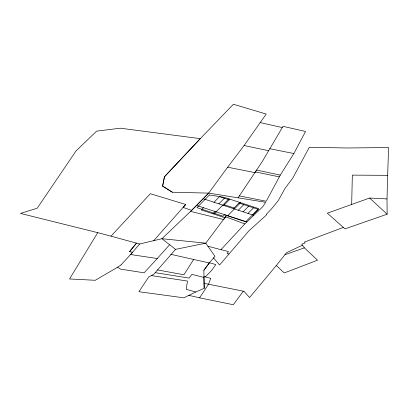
<?xml version="1.0" encoding="UTF-8"?>
<svg xmlns="http://www.w3.org/2000/svg" width="409" height="409" viewBox="0 0 409 409"><rect width="100%" height="100%" fill="white"/><g stroke="black" fill="none" stroke-linecap="round" stroke-linejoin="round"><path stroke-width="0.61" d="M225.563 216.75L205.778 243.166L175.548 249.362L153.672 274.398L148.764 276.883L138.922 291.714L183.876 297.829L195.763 291.995L204.188 288.35L203.881 270.252L209.29 262.926L214.986 256.402L205.778 243.166L161.903 238.708L139.633 244.009L111.013 236.167L150.323 193.718L185.758 204.485L183.14 207.429M351.679 204.403L352.338 175.118L387.66 175.338L388.55 147.547L346.796 147.986L309.327 147.276L292.691 178.227L285.093 188.247L278.253 200.63L271.371 209.035L266.203 214.474L266.694 214.766L248.969 230.794L219.567 264.976L213.549 257.915L213.81 257.604M387.011 198.932L369.613 198.038L327.338 213.176L344.981 228.876L387.144 214.188L387.011 198.932L387.66 175.338M239.347 195.911L266.254 201.248L280.283 175.098L293.866 153.539L305.533 131.473L283.018 126.33L262.675 160.895L254.914 172.618L227.66 167.204L208.682 193.104L190.599 211.397L161.903 238.708L175.548 249.362M111.059 236.182L97.725 232.66L69.54 278.974L95.261 280.288L117.654 267.21M209.29 262.926L193.641 259.464L183.922 274.761L157.491 269.94M188.784 295.339L199.592 297.829L208.529 284.183L210.773 278.345L203.876 276.566L204.188 288.35M238.064 197.828L256.591 170.083L280.283 175.098M227.66 167.204L244.101 145.522L266.228 114.05L233.411 104.254L200.267 138.651L164.449 176.729L162.572 186.11L172.383 192.23L208.728 193.12L191.683 210.359L183.094 207.409L153.718 240.656M276.341 265.492L284.235 272.946L317.522 260.216L304.383 247.844L302.404 245.201L286.551 252.685L276.341 265.492L249.551 297.542L244.05 291.366L243.294 291.172L233.329 304.746L199.592 297.829M203.881 270.252L209.444 262.742L215.819 264.582L211.76 270.308L205.405 276.873M136.458 243.14L129.53 251.647L132.654 252.271L121.069 264.894M129.576 251.668L136.504 243.156M139.633 244.009L130.655 254.546L157.276 258.519L169.49 244.853M183.094 207.409L185.712 204.469M157.276 258.519L144.121 272.818L120.543 269.117L117.608 267.189L121.115 264.909M207.9 246.213L220.967 249.674L244.827 223.938L262.926 206.54L265.615 202.266L208.682 193.104M203.477 207.721L201.269 209.965L224.597 217.614L226.806 215.369M213.989 202.261L219.505 196.652L229.229 199.837M218.846 203.856L224.367 198.242M212.931 213.789L215.139 211.545M214.572 213.426L228.897 198.866M223.708 205.451L229.868 199.183M233.427 208.636L239.587 202.373M227.629 215.84L240.564 202.69M238.289 210.231L243.805 204.618M243.145 211.821L248.667 206.213M248.007 213.416L253.524 207.803M252.864 215.011L258.386 209.398L238.948 203.022M343.258 227.424L304.46 242.087L305.15 242.91L301.77 244.214L302.404 245.201M284.986 254.7L304.383 247.844M151.54 275.615L187.465 281.06L186.197 289.306L195.763 291.995M155.256 272.65L189.162 278.094L191.836 274.362L203.876 277.425M204.045 283.33L243.294 291.172M269.705 148.692L293.866 153.539M255.38 171.913L279.321 176.882M244.101 145.522L268.519 150.686M260.073 122.557L282.276 127.547M170.906 254.332L193.641 259.464M190.599 211.397L223.641 219.541L225.512 216.729L244.827 223.938M220.967 249.674L228.432 251.509L227.133 253.483L228.912 253.984M97.725 232.66L20.45 213.426L37.239 208.201L75.997 150.972L96.606 131.151L120.333 128.196L200.313 138.671L164.495 176.749L162.618 186.131L172.429 192.25M224.352 204.797L234.071 207.982M203.145 198.708L253.795 215.313M196.494 205.43L246.893 221.954M369.613 198.038L387.144 214.188M209.413 194.97L196.944 207.649L223.104 216.223L224.495 214.812L245.732 221.775L258.667 208.626L224.347 197.373L209.413 194.97"/></g></svg>
